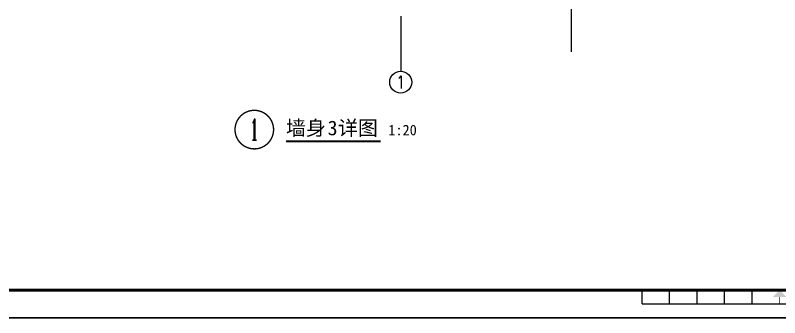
# Model space of a CAD drawing. Header units: millimetres. Extents: x -13830 to 215738, y -24143 to 193994.
# Drawn here: x 201775 to 207328, y 53077 to 55273 of the extents above; entities that cross this region are included whole.
import ezdxf
from ezdxf.enums import TextEntityAlignment as Align

# ---------------------------------------------------------------- set-up
doc = ezdxf.new("R2010")
doc.units = ezdxf.units.MM
doc.header["$LTSCALE"] = 100
doc.layers.get('0').update_dxf_attribs({"linetype": 'CONTINUOUS'})
for name, color, linetype in [('AXIS', 3, 'CONTINUOUS'), ('AXIS_TEXT', 7, 'CONTINUOUS'), ('DIM_IDEN', 3, 'CONTINUOUS'), ('DIM_SYMB', 3, 'CONTINUOUS'), ('PUB_TEXT', 7, 'CONTINUOUS'), ('TK HAHA', 1, 'CONTINUOUS'), ('图框', 7, 'CONTINUOUS')]:
    doc.layers.add(name, color=color, linetype=linetype)
doc.styles.add('_TCH_AXIS', font='COMPLEX', dxfattribs={"bigfont": 'GBCBIG'})
doc.styles.add('_TCH_LABEL', font='COMPLEX', dxfattribs={"bigfont": 'GBCBIG'})
doc.styles.add('黑体', font='')
doc.styles.get('黑体').set_extended_font_data('SimSun')

# ---------------------------------------------------------------- blocks, each defined once
blk = doc.blocks.new('TJAD_TK_A1')
at = {"layer": '图框'}
for p, q in [((870.88, 361.45), (870.88, 366.45)), ((880.88, 361.45), (880.88, 366.45)), ((890.88, 361.45), (890.88, 366.45)), ((900.88, 361.45), (900.88, 366.45)), ((910.88, 361.45), (910.88, 366.45)), ((870.88, 361.45), (970.88, 361.45)), ((500.38, 356.45), (1341.38, 356.45))]:
    blk.add_line(p, q, dxfattribs=at)
at = {"layer": '图框', "const_width": 1.2}
blk.add_lwpolyline([(1331.38, 940.45), (525.38, 940.45), (525.38, 366.45), (1331.38, 366.45)], close=True, dxfattribs=at)
at = {"layer": '图框', "const_width": 0.3}
blk.add_lwpolyline([(920.88, 363.95), (920.88, 361.45)], dxfattribs=at)
at = {"layer": '图框'}
blk.add_solid([(918.38, 363.95), (923.38, 363.95), (920.88, 366.45)], dxfattribs=at)
blk = doc.blocks.new('180703-expo')
at = {"layer": '图框'}
blk.add_blockref('TJAD_TK_A1', (-500.38, -356.45), dxfattribs=at)

msp = doc.modelspace()

# ---------------------------------------------------------------- linework, layer by layer
at = {"layer": 'AXIS'}
msp.add_line((204574.6, 55267.5), (204574.6, 54867.5), dxfattribs=at)
msp.add_circle((204574.6, 54787.5), 80, dxfattribs=at)
at = {"layer": 'DIM_IDEN', "const_width": 10}
msp.add_lwpolyline([(203651.1, 54443.1, 1), (203371.1, 54443.1, 1)], format="xyb", close=True, dxfattribs=at)
at = {"layer": 'DIM_SYMB'}
msp.add_lwpolyline([(205814.3, 64385.7), (205814.3, 59718.7), (205856.3, 59703.4), (205772.3, 59688.6), (205814.3, 59673.7), (205814.3, 55006.6)], dxfattribs=at)
at = {"layer": 'DIM_SYMB', "const_width": 14}
msp.add_lwpolyline([(203741.2, 54358.6), (204429, 54358.6)], dxfattribs=at)
at = {"layer": 'TK HAHA', "color": 1}
msp.add_lwpolyline([(198918.2, 53077.2), (198918.2, 64957.2), (215738.2, 64957.2), (215738.2, 53077.2)], close=True, dxfattribs=at)

# ---------------------------------------------------------------- block references
at = {"xscale": 20, "yscale": 20, "zscale": 20}
msp.add_blockref('180703-expo', (198918.2, 53077.2), dxfattribs=at)

# ---------------------------------------------------------------- texts
at = {"layer": 'AXIS_TEXT', "style": '_TCH_AXIS', "width": 1.555556}
msp.add_text('1', height=93.2, dxfattribs=at).set_placement((204543.5, 54740.9), (204605.6, 54740.9), align=Align.FIT)
at = {"layer": 'PUB_TEXT', "style": '_TCH_LABEL'}
msp.add_text('1', height=154.4, dxfattribs=at).set_placement((203478.1, 54365.9), (203544.2, 54365.9), align=Align.FIT)
at = {"layer": 'PUB_TEXT', "style": '黑体'}
for s, height, p in [('墙身', 106.33, (203741.2, 54401.9)), ('3', 106.3, (204043.6, 54401.9)), ('详图', 106.33, (204119.3, 54401.9)), ('1:20', 75.95, (204485, 54401.9))]:
    msp.add_text(s, height=height, dxfattribs=at).set_placement(p)

doc.saveas('drawing.dxf')
